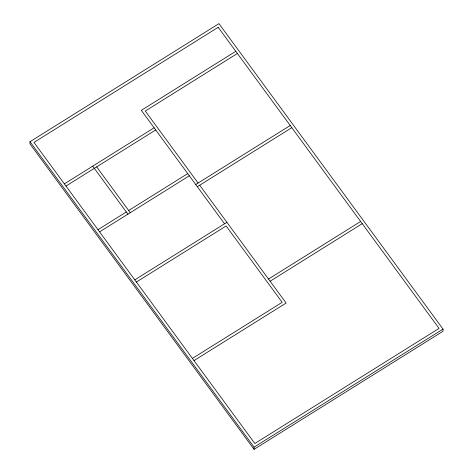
<?xml version="1.0" encoding="UTF-8"?>
<svg xmlns="http://www.w3.org/2000/svg" width="473" height="473" viewBox="0 0 473 473"><rect width="100%" height="100%" fill="white"/><g stroke="black" fill="none" stroke-linecap="round" stroke-linejoin="round"><path stroke-width="0.71" d="M29.994 141.711L29.982 143.904L254.054 449.35L443.006 331.289L443.018 329.096L218.946 23.65L29.994 141.711L254.066 447.156L254.054 449.35M235.791 51.309L141.315 110.339L224.539 223.788M237.393 53.49L145.276 111.043L198.092 183.039M64.369 183.873L154.121 127.793M65.966 186.055L155.718 129.974M97.976 229.689L126.321 211.981M128.686 210.503L187.728 173.609M99.578 231.871L189.33 175.79M195.733 184.517L290.209 125.487M197.33 186.699L291.806 127.669M134.787 279.868L226.904 222.316M136.39 282.05L226.141 225.97L282.156 302.33L192.405 358.41M268.516 279.04L360.627 221.482M270.118 281.222L362.229 223.664M194.007 360.592L286.124 303.039L199.695 185.221M254.066 447.156L443.018 329.096M96.675 166.868L130.282 212.684M92.708 166.159L127.923 214.163M218.183 27.31L33.961 142.42L254.829 443.503L439.05 328.392L218.183 27.31"/></g></svg>
